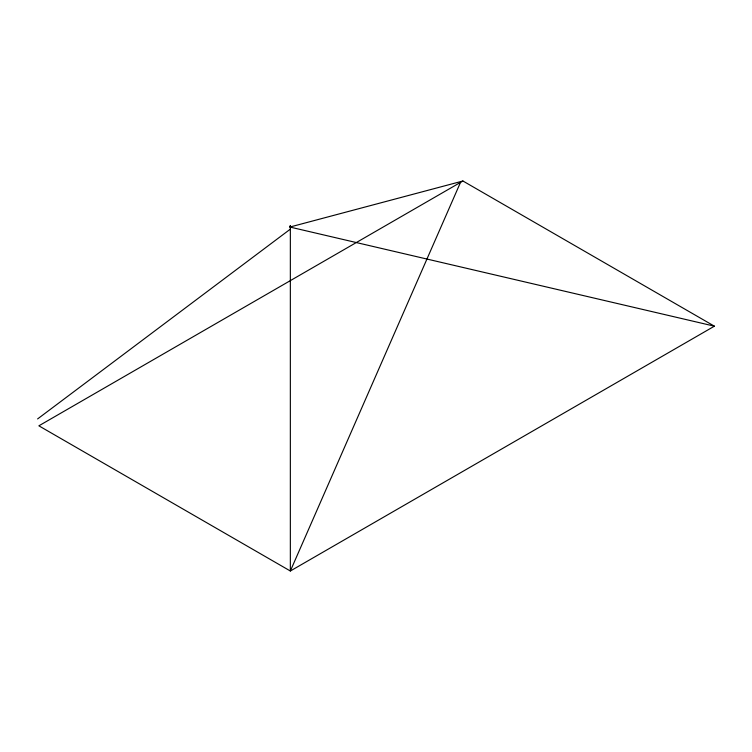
<?xml version="1.0" encoding="UTF-8"?>
<svg xmlns="http://www.w3.org/2000/svg" width="752" height="752" viewBox="0 0 752 752"><rect width="100%" height="100%" fill="white"/><g stroke="black" fill="none" stroke-linecap="round" stroke-linejoin="round"><path stroke-width="1.13" d="M714.4 326.18L289.896 227.038L290.347 225.506L290.347 571.003L38.869 425.82L462.922 180.997L714.4 326.18L290.347 571.003L460.882 181.533M37.6 418.93L290.347 229.134M289.896 227.038L462.922 180.997"/></g></svg>
